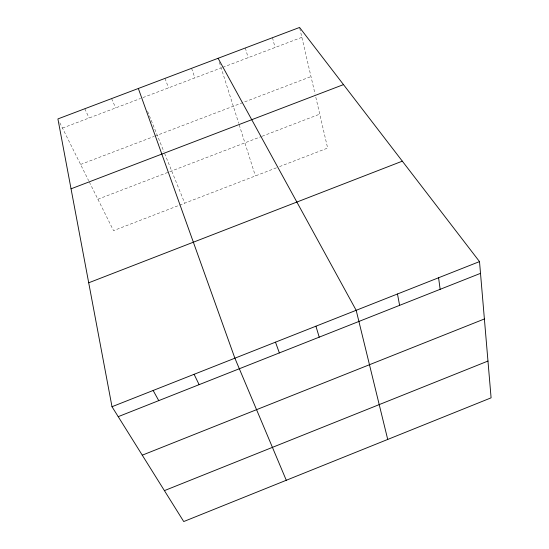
<?xml version="1.0" encoding="UTF-8"?>
<svg xmlns="http://www.w3.org/2000/svg" width="549" height="549" viewBox="0 0 549 549"><rect width="100%" height="100%" fill="white"/><g stroke="black" fill="none" stroke-linecap="round" stroke-linejoin="round"><path stroke-width="0.41" stroke-dasharray="2.75 2.06" d="M276.422 167.816L113.526 230.628L89.405 182.179M279.537 166.615L327.643 148.072L315.455 95.711M97.894 199.239L261.317 136.55M262.099 136.255L319.744 114.144M80.586 164.467L154.063 136.447M154.859 136.138L311.002 76.585M62.469 128.089L140.585 98.47M142.946 97.578L221.151 67.932M222.743 67.328L301.868 37.332M59.807 122.743L88.663 180.703M84.793 108.743L89.103 117.994M111.605 98.6L115.661 107.92M147.592 111.358L163.966 151.833M164.604 153.418L184.725 203.171M165.002 78.383L168.557 87.867M191.587 68.323L194.888 77.889M219.374 62.305L238.691 123.257M239.206 124.877L255.388 175.927M245.334 47.976L248.134 57.7M272.489 37.703L275.035 47.502M299.754 28.274L315.064 94.051"/><path stroke-width="0.82" d="M164.405 490.628L487.965 361.057M142.266 455.176L484.39 318.976M112.003 406.72L479.51 261.599L299.562 27.45L57.906 118.927L112.003 406.72L183.723 521.55L491.094 397.833L479.51 261.599M118.207 416.664L480.505 273.354M88.705 282.79L402.321 161.159M71.041 188.815L343.489 84.608M153.144 390.476L158.757 400.626M218.097 58.29L356.177 310.302L387.724 439.44M194.099 374.301L199.129 384.657M286.283 480.272L234.883 358.195L138.341 88.478M275.488 342.164L279.359 352.918M315.922 326.195L319.216 337.155M397.469 293.996L399.617 305.354M438.582 277.76L440.147 289.323"/></g></svg>
